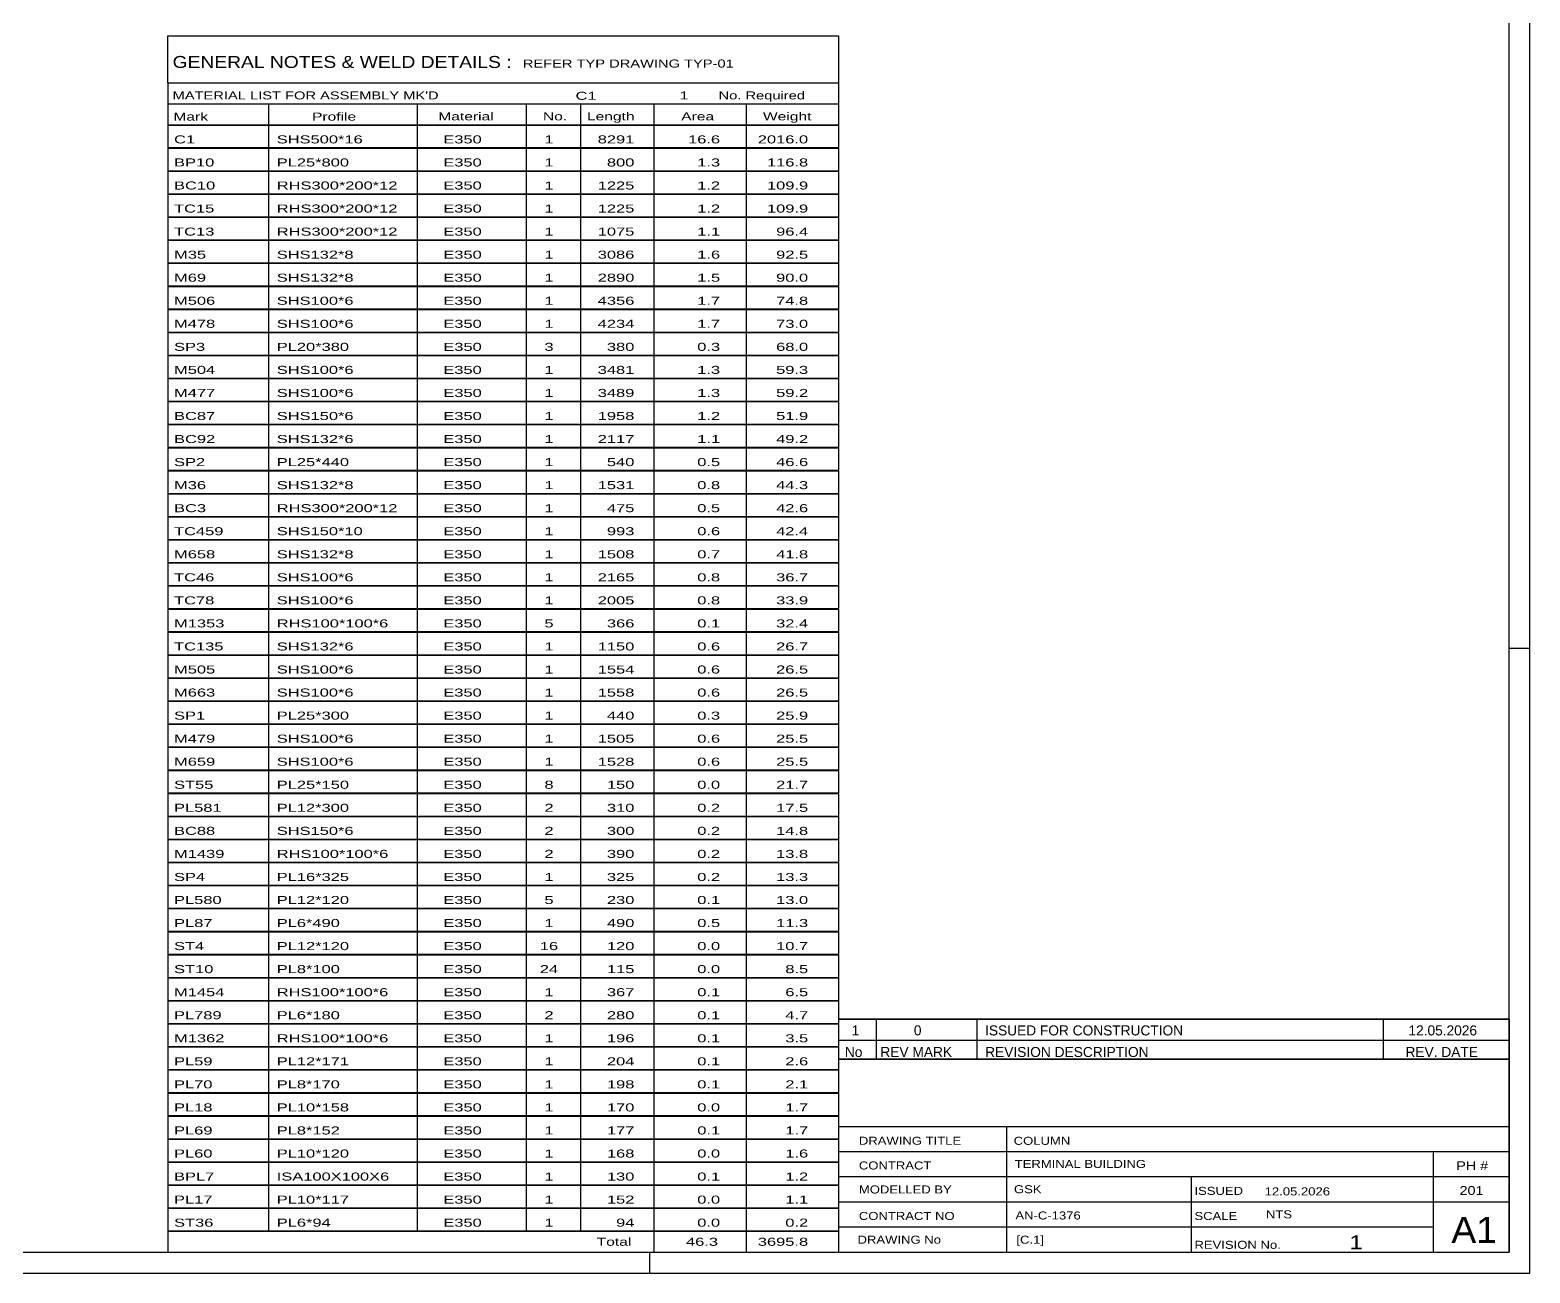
# Model space of a CAD drawing. Header units: millimetres. Extents: x 0 to 1189, y 0 to 841.
# Drawn here: x 831.1 to 1189, y 0 to 296.6 of the extents above; entities that cross this region are included whole.
import ezdxf

# ---------------------------------------------------------------- set-up
doc = ezdxf.new("R2010")
doc.units = ezdxf.units.MM
doc.styles.add('Arial Narrow', font='ARIALN.TTF', dxfattribs={"height": 0.2})

# ---------------------------------------------------------------- blocks, each defined once
blk = doc.blocks.new('Unknown-682122038-1161')
at = {"color": 5, "linetype": 'Continuous'}
for p, q in [((1189, 0), (1189, 841)), ((1184, 5), (1184, 836)), ((1189, 149), (1184, 149)), ((5, 5), (1184, 5)), ((979, 0), (979, 5)), ((0, 0), (1189, 0))]:
    blk.add_line(p, q, dxfattribs=at)
blk = doc.blocks.new('Unknown-682122038-86397')
at = {"color": 7, "linetype": 'Continuous'}
for p, q in [((1024, 51.05), (1024, 5)), ((1024, 51.05), (1184, 51.05)), ((1184, 51), (1184, 5)), ((1024, 35), (1184, 35)), ((1064.14, 35), (1064.14, 5)), ((1024, 29), (1184, 29)), ((1166, 5.05), (1166, 29.05)), ((1024, 23), (1184, 23)), ((1108.14, 23), (1108.14, 5)), ((1024, 17), (1184, 17)), ((1024, 11), (1166, 11)), ((1024, 5), (1184, 5))]:
    blk.add_line(p, q, dxfattribs=at)
at = {"color": 7, "style": 'Arial Narrow'}
for s, height, width, p in [('DRAWING TITLE', 1.9089, 1.425378, (1028.88, 30.61)), ('COLUMN', 1.909, 1.425378, (1065.81, 30.59)), ('CONTRACT', 1.909, 1.425378, (1028.88, 24.71)), ('TERMINAL BUILDING', 1.9089, 1.425378, (1066.06, 25.07)), ('MODELLED BY', 1.9089, 1.425378, (1028.88, 18.98)), ('GSK', 1.909, 1.425378, (1065.88, 19.04)), ('ISSUED', 1.909, 1.425378, (1108.94, 18.64)), ('12.05.2026', 1.909, 1.425378, (1125.69, 18.52)), ('CONTRACT NO', 1.9089, 1.425378, (1028.88, 12.66)), ('AN-C-1376', 1.909, 1.425378, (1066.23, 12.78)), ('SCALE', 1.909, 1.425378, (1108.94, 12.65)), ('A1', 6.204, 1.25, (1170.24, 7.2)), ('DRAWING No', 1.909, 1.425378, (1028.56, 7)), ('[C.1]', 1.909, 1.425378, (1066.46, 6.99)), ('REVISION No.', 1.9089, 1.425378, (1108.94, 5.77)), ('1', 3.34, 1.5, (1145.91, 5.68))]:
    blk.add_text(s, height=height, dxfattribs=dict(at, width=width)).set_placement(p)
at = {"color": 7, "linetype": 'Continuous', "style": 'Arial Narrow'}
for s, height, width, p in [('PH #', 2.1, 1.42538, (1171.4, 24.55)), ('201', 2.1, 1.42538, (1172.19, 18.65)), ('NTS', 1.909, 1.425378, (1126, 13.05))]:
    blk.add_text(s, height=height, dxfattribs=dict(at, width=width)).set_placement(p)
blk = doc.blocks.new('Unknown-682122038-86398')
at = {"color": 7, "linetype": 'Continuous'}
for p, q in [((1024, 60.55), (1184, 60.55)), ((1184, 60.55), (1024, 60.55)), ((1024, 60.55), (1024, 55.55)), ((1033, 60.55), (1033, 55.55)), ((1057, 60.55), (1057, 55.55)), ((1154, 60.55), (1154, 55.55)), ((1184, 60.55), (1184, 55.55)), ((1024, 55.55), (1184, 55.55)), ((1024, 55.55), (1024, 51.05)), ((1024, 55.55), (1184, 55.55)), ((1033, 55.55), (1033, 51.05)), ((1057, 55.55), (1057, 51.05)), ((1154, 55.55), (1154, 51.05)), ((1184, 55.55), (1184, 51.05)), ((1184, 51.05), (1024, 51.05))]:
    blk.add_line(p, q, dxfattribs=at)
at = {"color": 7, "linetype": 'Continuous', "style": 'Arial Narrow'}
for s, height, width, p in [('1', 2.39, 1.196471, (1027.16, 56.7)), ('0', 2.39, 1.196471, (1042, 56.7)), ('ISSUED FOR CONSTRUCTION', 2.3861, 1.196471, (1059, 56.7)), ('12.05.2026', 2.386, 1.196471, (1160, 56.7)), ('No', 2.386, 1.2, (1025.54, 51.55)), ('REV MARK', 2.386, 1.2, (1034, 51.55)), ('REVISION DESCRIPTION', 2.3861, 1.2, (1059, 51.55)), ('REV. DATE', 2.386, 1.2, (1159.28, 51.55))]:
    blk.add_text(s, height=height, dxfattribs=dict(at, width=width)).set_placement(p)
blk = doc.blocks.new('Unknown-682122038-86399')
at = {"color": 7, "linetype": 'Continuous'}
for p, q in [((864, 295.25), (1024, 295.25)), ((864, 284), (864, 295.25)), ((1024, 295.25), (1024, 284)), ((864, 284), (1024, 284)), ((864, 284), (864, 279)), ((1024, 284), (1024, 279)), ((864, 279), (1024, 279)), ((864, 279), (864, 274)), ((888, 279), (888, 274)), ((923.5, 279), (923.5, 274)), ((949.5, 279), (949.5, 274)), ((962.5, 279), (962.5, 274)), ((980, 279), (980, 274)), ((1002, 279), (1002, 274)), ((1024, 279), (1024, 274)), ((864, 274), (1024, 274)), ((864, 273.95), (864, 268.55)), ((864, 273.95), (1024, 273.95)), ((888, 274), (888, 268.5)), ((923.5, 274), (923.5, 268.5)), ((949.5, 274), (949.5, 268.5)), ((962.5, 274), (962.5, 268.5)), ((980, 274), (980, 268.5)), ((1002, 274), (1002, 268.5)), ((1024, 273.95), (1024, 268.55)), ((864, 268.55), (1024, 268.55)), ((864, 268.45), (864, 263.05)), ((864, 268.45), (1024, 268.45)), ((888, 268.5), (888, 263)), ((923.5, 268.5), (923.5, 263)), ((949.5, 268.5), (949.5, 263)), ((962.5, 268.5), (962.5, 263)), ((980, 268.5), (980, 263)), ((1002, 268.5), (1002, 263)), ((1024, 268.45), (1024, 263.05)), ((864, 263.05), (1024, 263.05)), ((864, 262.95), (864, 257.55)), ((864, 262.95), (1024, 262.95)), ((888, 263), (888, 257.5)), ((923.5, 263), (923.5, 257.5)), ((949.5, 263), (949.5, 257.5)), ((962.5, 263), (962.5, 257.5)), ((980, 263), (980, 257.5)), ((1002, 263), (1002, 257.5)), ((1024, 262.95), (1024, 257.55)), ((864, 257.55), (1024, 257.55)), ((864, 257.45), (864, 252.05)), ((864, 257.45), (1024, 257.45)), ((888, 257.5), (888, 252)), ((923.5, 257.5), (923.5, 252)), ((949.5, 257.5), (949.5, 252)), ((962.5, 257.5), (962.5, 252)), ((980, 257.5), (980, 252)), ((1002, 257.5), (1002, 252)), ((1024, 257.45), (1024, 252.05)), ((864, 252.05), (1024, 252.05)), ((864, 251.95), (864, 246.55)), ((864, 251.95), (1024, 251.95)), ((888, 252), (888, 246.5)), ((923.5, 252), (923.5, 246.5)), ((949.5, 252), (949.5, 246.5)), ((962.5, 252), (962.5, 246.5)), ((980, 252), (980, 246.5)), ((1002, 252), (1002, 246.5)), ((1024, 251.95), (1024, 246.55)), ((864, 246.55), (1024, 246.55)), ((864, 246.45), (864, 241.05)), ((864, 246.45), (1024, 246.45)), ((888, 246.5), (888, 241)), ((923.5, 246.5), (923.5, 241)), ((949.5, 246.5), (949.5, 241)), ((962.5, 246.5), (962.5, 241)), ((980, 246.5), (980, 241)), ((1002, 246.5), (1002, 241)), ((1024, 246.45), (1024, 241.05)), ((864, 241.05), (1024, 241.05)), ((864, 240.95), (864, 235.55)), ((864, 240.95), (1024, 240.95)), ((888, 241), (888, 235.5)), ((923.5, 241), (923.5, 235.5)), ((949.5, 241), (949.5, 235.5)), ((962.5, 241), (962.5, 235.5)), ((980, 241), (980, 235.5)), ((1002, 241), (1002, 235.5)), ((1024, 240.95), (1024, 235.55)), ((864, 235.55), (1024, 235.55)), ((864, 235.45), (864, 230.05)), ((864, 235.45), (1024, 235.45)), ((888, 235.5), (888, 230)), ((923.5, 235.5), (923.5, 230)), ((949.5, 235.5), (949.5, 230)), ((962.5, 235.5), (962.5, 230)), ((980, 235.5), (980, 230)), ((1002, 235.5), (1002, 230)), ((1024, 235.45), (1024, 230.05)), ((864, 230.05), (1024, 230.05)), ((864, 229.95), (864, 224.55)), ((864, 229.95), (1024, 229.95)), ((888, 230), (888, 224.5)), ((923.5, 230), (923.5, 224.5)), ((949.5, 230), (949.5, 224.5)), ((962.5, 230), (962.5, 224.5)), ((980, 230), (980, 224.5)), ((1002, 230), (1002, 224.5)), ((1024, 229.95), (1024, 224.55)), ((864, 224.55), (1024, 224.55)), ((864, 224.45), (864, 219.05)), ((864, 224.45), (1024, 224.45)), ((888, 224.5), (888, 219)), ((923.5, 224.5), (923.5, 219)), ((949.5, 224.5), (949.5, 219)), ((962.5, 224.5), (962.5, 219)), ((980, 224.5), (980, 219)), ((1002, 224.5), (1002, 219)), ((1024, 224.45), (1024, 219.05)), ((864, 219.05), (1024, 219.05)), ((864, 218.95), (864, 213.55)), ((864, 218.95), (1024, 218.95)), ((888, 219), (888, 213.5)), ((923.5, 219), (923.5, 213.5)), ((949.5, 219), (949.5, 213.5)), ((962.5, 219), (962.5, 213.5)), ((980, 219), (980, 213.5)), ((1002, 219), (1002, 213.5)), ((1024, 218.95), (1024, 213.55)), ((864, 213.55), (1024, 213.55)), ((864, 213.45), (864, 208.05)), ((864, 213.45), (1024, 213.45)), ((888, 213.5), (888, 208)), ((923.5, 213.5), (923.5, 208)), ((949.5, 213.5), (949.5, 208)), ((962.5, 213.5), (962.5, 208)), ((980, 213.5), (980, 208)), ((1002, 213.5), (1002, 208)), ((1024, 213.45), (1024, 208.05)), ((864, 208.05), (1024, 208.05)), ((864, 207.95), (864, 202.55)), ((864, 207.95), (1024, 207.95)), ((888, 208), (888, 202.5)), ((923.5, 208), (923.5, 202.5)), ((949.5, 208), (949.5, 202.5)), ((962.5, 208), (962.5, 202.5)), ((980, 208), (980, 202.5)), ((1002, 208), (1002, 202.5)), ((1024, 207.95), (1024, 202.55)), ((864, 202.55), (1024, 202.55)), ((864, 202.45), (864, 197.05)), ((864, 202.45), (1024, 202.45)), ((888, 202.5), (888, 197)), ((923.5, 202.5), (923.5, 197)), ((949.5, 202.5), (949.5, 197)), ((962.5, 202.5), (962.5, 197)), ((980, 202.5), (980, 197)), ((1002, 202.5), (1002, 197)), ((1024, 202.45), (1024, 197.05)), ((864, 197.05), (1024, 197.05)), ((864, 196.95), (864, 191.55)), ((864, 196.95), (1024, 196.95)), ((888, 197), (888, 191.5)), ((923.5, 197), (923.5, 191.5)), ((949.5, 197), (949.5, 191.5)), ((962.5, 197), (962.5, 191.5)), ((980, 197), (980, 191.5)), ((1002, 197), (1002, 191.5)), ((1024, 196.95), (1024, 191.55)), ((864, 191.55), (1024, 191.55)), ((864, 191.45), (864, 186.05)), ((864, 191.45), (1024, 191.45)), ((888, 191.5), (888, 186)), ((923.5, 191.5), (923.5, 186)), ((949.5, 191.5), (949.5, 186)), ((962.5, 191.5), (962.5, 186)), ((980, 191.5), (980, 186)), ((1002, 191.5), (1002, 186)), ((1024, 191.45), (1024, 186.05)), ((864, 186.05), (1024, 186.05)), ((864, 185.95), (864, 180.55)), ((864, 185.95), (1024, 185.95)), ((888, 186), (888, 180.5)), ((923.5, 186), (923.5, 180.5)), ((949.5, 186), (949.5, 180.5)), ((962.5, 186), (962.5, 180.5)), ((980, 186), (980, 180.5)), ((1002, 186), (1002, 180.5)), ((1024, 185.95), (1024, 180.55)), ((864, 180.55), (1024, 180.55)), ((864, 180.45), (864, 175.05)), ((864, 180.45), (1024, 180.45)), ((888, 180.5), (888, 175)), ((923.5, 180.5), (923.5, 175)), ((949.5, 180.5), (949.5, 175)), ((962.5, 180.5), (962.5, 175)), ((980, 180.5), (980, 175)), ((1002, 180.5), (1002, 175)), ((1024, 180.45), (1024, 175.05)), ((864, 175.05), (1024, 175.05)), ((864, 174.95), (864, 169.55)), ((864, 174.95), (1024, 174.95)), ((888, 175), (888, 169.5)), ((923.5, 175), (923.5, 169.5)), ((949.5, 175), (949.5, 169.5)), ((962.5, 175), (962.5, 169.5)), ((980, 175), (980, 169.5)), ((1002, 175), (1002, 169.5)), ((1024, 174.95), (1024, 169.55)), ((864, 169.55), (1024, 169.55)), ((864, 169.45), (864, 164.05)), ((864, 169.45), (1024, 169.45)), ((888, 169.5), (888, 164)), ((923.5, 169.5), (923.5, 164)), ((949.5, 169.5), (949.5, 164)), ((962.5, 169.5), (962.5, 164)), ((980, 169.5), (980, 164)), ((1002, 169.5), (1002, 164)), ((1024, 169.45), (1024, 164.05)), ((864, 164.05), (1024, 164.05)), ((864, 163.95), (864, 158.55)), ((864, 163.95), (1024, 163.95)), ((888, 164), (888, 158.5)), ((923.5, 164), (923.5, 158.5)), ((949.5, 164), (949.5, 158.5)), ((962.5, 164), (962.5, 158.5)), ((980, 164), (980, 158.5)), ((1002, 164), (1002, 158.5)), ((1024, 163.95), (1024, 158.55)), ((864, 158.55), (1024, 158.55)), ((864, 158.45), (864, 153.05)), ((864, 158.45), (1024, 158.45)), ((888, 158.5), (888, 153)), ((923.5, 158.5), (923.5, 153)), ((949.5, 158.5), (949.5, 153)), ((962.5, 158.5), (962.5, 153)), ((980, 158.5), (980, 153)), ((1002, 158.5), (1002, 153)), ((1024, 158.45), (1024, 153.05)), ((864, 153.05), (1024, 153.05)), ((864, 152.95), (864, 147.55)), ((864, 152.95), (1024, 152.95)), ((888, 153), (888, 147.5)), ((923.5, 153), (923.5, 147.5)), ((949.5, 153), (949.5, 147.5)), ((962.5, 153), (962.5, 147.5)), ((980, 153), (980, 147.5)), ((1002, 153), (1002, 147.5)), ((1024, 152.95), (1024, 147.55)), ((864, 147.55), (1024, 147.55)), ((864, 147.45), (864, 142.05)), ((864, 147.45), (1024, 147.45)), ((888, 147.5), (888, 142)), ((923.5, 147.5), (923.5, 142)), ((949.5, 147.5), (949.5, 142)), ((962.5, 147.5), (962.5, 142)), ((980, 147.5), (980, 142)), ((1002, 147.5), (1002, 142)), ((1024, 147.45), (1024, 142.05)), ((864, 142.05), (1024, 142.05)), ((864, 141.95), (864, 136.55)), ((864, 141.95), (1024, 141.95)), ((888, 142), (888, 136.5)), ((923.5, 142), (923.5, 136.5)), ((949.5, 142), (949.5, 136.5)), ((962.5, 142), (962.5, 136.5)), ((980, 142), (980, 136.5)), ((1002, 142), (1002, 136.5)), ((1024, 141.95), (1024, 136.55)), ((864, 136.55), (1024, 136.55)), ((864, 136.45), (864, 131.05)), ((864, 136.45), (1024, 136.45)), ((888, 136.5), (888, 131)), ((923.5, 136.5), (923.5, 131)), ((949.5, 136.5), (949.5, 131)), ((962.5, 136.5), (962.5, 131)), ((980, 136.5), (980, 131)), ((1002, 136.5), (1002, 131)), ((1024, 136.45), (1024, 131.05)), ((864, 131.05), (1024, 131.05)), ((864, 130.95), (864, 125.55)), ((864, 130.95), (1024, 130.95)), ((888, 131), (888, 125.5)), ((923.5, 131), (923.5, 125.5)), ((949.5, 131), (949.5, 125.5)), ((962.5, 131), (962.5, 125.5)), ((980, 131), (980, 125.5)), ((1002, 131), (1002, 125.5)), ((1024, 130.95), (1024, 125.55)), ((864, 125.55), (1024, 125.55)), ((864, 125.45), (864, 120.05)), ((864, 125.45), (1024, 125.45)), ((888, 125.5), (888, 120)), ((923.5, 125.5), (923.5, 120)), ((949.5, 125.5), (949.5, 120)), ((962.5, 125.5), (962.5, 120)), ((980, 125.5), (980, 120)), ((1002, 125.5), (1002, 120)), ((1024, 125.45), (1024, 120.05)), ((864, 120.05), (1024, 120.05)), ((864, 119.95), (864, 114.55)), ((864, 119.95), (1024, 119.95)), ((888, 120), (888, 114.5)), ((923.5, 120), (923.5, 114.5)), ((949.5, 120), (949.5, 114.5)), ((962.5, 120), (962.5, 114.5)), ((980, 120), (980, 114.5)), ((1002, 120), (1002, 114.5)), ((1024, 119.95), (1024, 114.55)), ((864, 114.55), (1024, 114.55)), ((864, 114.45), (864, 109.05)), ((864, 114.45), (1024, 114.45)), ((888, 114.5), (888, 109)), ((923.5, 114.5), (923.5, 109)), ((949.5, 114.5), (949.5, 109)), ((962.5, 114.5), (962.5, 109)), ((980, 114.5), (980, 109)), ((1002, 114.5), (1002, 109)), ((1024, 114.45), (1024, 109.05)), ((864, 109.05), (1024, 109.05)), ((864, 108.95), (864, 103.55)), ((864, 108.95), (1024, 108.95)), ((888, 109), (888, 103.5)), ((923.5, 109), (923.5, 103.5)), ((949.5, 109), (949.5, 103.5)), ((962.5, 109), (962.5, 103.5)), ((980, 109), (980, 103.5)), ((1002, 109), (1002, 103.5)), ((1024, 108.95), (1024, 103.55)), ((864, 103.55), (1024, 103.55)), ((864, 103.45), (864, 98.05)), ((864, 103.45), (1024, 103.45)), ((888, 103.5), (888, 98)), ((923.5, 103.5), (923.5, 98)), ((949.5, 103.5), (949.5, 98)), ((962.5, 103.5), (962.5, 98)), ((980, 103.5), (980, 98)), ((1002, 103.5), (1002, 98)), ((1024, 103.45), (1024, 98.05)), ((864, 98.05), (1024, 98.05)), ((864, 97.95), (864, 92.55)), ((864, 97.95), (1024, 97.95)), ((888, 98), (888, 92.5)), ((923.5, 98), (923.5, 92.5)), ((949.5, 98), (949.5, 92.5)), ((962.5, 98), (962.5, 92.5)), ((980, 98), (980, 92.5)), ((1002, 98), (1002, 92.5)), ((1024, 97.95), (1024, 92.55)), ((864, 92.55), (1024, 92.55)), ((864, 92.45), (864, 87.05)), ((864, 92.45), (1024, 92.45)), ((888, 92.5), (888, 87)), ((923.5, 92.5), (923.5, 87)), ((949.5, 92.5), (949.5, 87)), ((962.5, 92.5), (962.5, 87)), ((980, 92.5), (980, 87)), ((1002, 92.5), (1002, 87)), ((1024, 92.45), (1024, 87.05)), ((864, 87.05), (1024, 87.05)), ((864, 86.95), (864, 81.55)), ((864, 86.95), (1024, 86.95)), ((888, 87), (888, 81.5)), ((923.5, 87), (923.5, 81.5)), ((949.5, 87), (949.5, 81.5)), ((962.5, 87), (962.5, 81.5)), ((980, 87), (980, 81.5)), ((1002, 87), (1002, 81.5)), ((1024, 86.95), (1024, 81.55)), ((864, 81.55), (1024, 81.55)), ((864, 81.45), (864, 76.05)), ((864, 81.45), (1024, 81.45)), ((888, 81.5), (888, 76)), ((923.5, 81.5), (923.5, 76)), ((949.5, 81.5), (949.5, 76)), ((962.5, 81.5), (962.5, 76)), ((980, 81.5), (980, 76)), ((1002, 81.5), (1002, 76)), ((1024, 81.45), (1024, 76.05)), ((864, 76.05), (1024, 76.05)), ((864, 75.95), (864, 70.55)), ((864, 75.95), (1024, 75.95)), ((888, 76), (888, 70.5)), ((923.5, 76), (923.5, 70.5)), ((949.5, 76), (949.5, 70.5)), ((962.5, 76), (962.5, 70.5)), ((980, 76), (980, 70.5)), ((1002, 76), (1002, 70.5)), ((1024, 75.95), (1024, 70.55)), ((864, 70.55), (1024, 70.55)), ((864, 70.45), (864, 65.05)), ((864, 70.45), (1024, 70.45)), ((888, 70.5), (888, 65)), ((923.5, 70.5), (923.5, 65)), ((949.5, 70.5), (949.5, 65)), ((962.5, 70.5), (962.5, 65)), ((980, 70.5), (980, 65)), ((1002, 70.5), (1002, 65)), ((1024, 70.45), (1024, 65.05)), ((864, 65.05), (1024, 65.05)), ((864, 64.95), (864, 59.55)), ((864, 64.95), (1024, 64.95)), ((888, 65), (888, 59.5)), ((923.5, 65), (923.5, 59.5)), ((949.5, 65), (949.5, 59.5)), ((962.5, 65), (962.5, 59.5)), ((980, 65), (980, 59.5)), ((1002, 65), (1002, 59.5)), ((1024, 64.95), (1024, 59.55)), ((864, 59.55), (1024, 59.55)), ((864, 59.45), (864, 54.05)), ((864, 59.45), (1024, 59.45)), ((888, 59.5), (888, 54)), ((923.5, 59.5), (923.5, 54)), ((949.5, 59.5), (949.5, 54)), ((962.5, 59.5), (962.5, 54)), ((980, 59.5), (980, 54)), ((1002, 59.5), (1002, 54)), ((1024, 59.45), (1024, 54.05)), ((864, 54.05), (1024, 54.05)), ((864, 53.95), (864, 48.55)), ((864, 53.95), (1024, 53.95)), ((888, 54), (888, 48.5)), ((923.5, 54), (923.5, 48.5)), ((949.5, 54), (949.5, 48.5)), ((962.5, 54), (962.5, 48.5)), ((980, 54), (980, 48.5)), ((1002, 54), (1002, 48.5)), ((1024, 53.95), (1024, 48.55)), ((864, 48.55), (1024, 48.55)), ((864, 48.45), (864, 43.05)), ((864, 48.45), (1024, 48.45)), ((888, 48.5), (888, 43)), ((923.5, 48.5), (923.5, 43)), ((949.5, 48.5), (949.5, 43)), ((962.5, 48.5), (962.5, 43)), ((980, 48.5), (980, 43)), ((1002, 48.5), (1002, 43)), ((1024, 48.45), (1024, 43.05)), ((864, 43.05), (1024, 43.05)), ((864, 42.95), (864, 37.55)), ((864, 42.95), (1024, 42.95)), ((888, 43), (888, 37.5)), ((923.5, 43), (923.5, 37.5)), ((949.5, 43), (949.5, 37.5)), ((962.5, 43), (962.5, 37.5)), ((980, 43), (980, 37.5)), ((1002, 43), (1002, 37.5)), ((1024, 42.95), (1024, 37.55)), ((864, 37.55), (1024, 37.55)), ((864, 37.45), (864, 32.05)), ((864, 37.45), (1024, 37.45)), ((888, 37.5), (888, 32)), ((923.5, 37.5), (923.5, 32)), ((949.5, 37.5), (949.5, 32)), ((962.5, 37.5), (962.5, 32)), ((980, 37.5), (980, 32)), ((1002, 37.5), (1002, 32)), ((1024, 37.45), (1024, 32.05)), ((864, 32.05), (1024, 32.05)), ((864, 31.95), (864, 26.55)), ((864, 31.95), (1024, 31.95)), ((888, 32), (888, 26.5)), ((923.5, 32), (923.5, 26.5)), ((949.5, 32), (949.5, 26.5)), ((962.5, 32), (962.5, 26.5)), ((980, 32), (980, 26.5)), ((1002, 32), (1002, 26.5)), ((1024, 31.95), (1024, 26.55)), ((864, 26.55), (1024, 26.55)), ((864, 26.45), (864, 21.05)), ((864, 26.45), (1024, 26.45)), ((888, 26.5), (888, 21)), ((923.5, 26.5), (923.5, 21)), ((949.5, 26.5), (949.5, 21)), ((962.5, 26.5), (962.5, 21)), ((980, 26.5), (980, 21)), ((1002, 26.5), (1002, 21)), ((1024, 26.45), (1024, 21.05)), ((864, 21.05), (1024, 21.05)), ((864, 20.95), (864, 15.55)), ((864, 20.95), (1024, 20.95)), ((888, 21), (888, 15.5)), ((923.5, 21), (923.5, 15.5)), ((949.5, 21), (949.5, 15.5)), ((962.5, 21), (962.5, 15.5)), ((980, 21), (980, 15.5)), ((1002, 21), (1002, 15.5)), ((1024, 20.95), (1024, 15.55)), ((864, 15.55), (1024, 15.55)), ((864, 15.45), (864, 10.05)), ((864, 15.45), (1024, 15.45)), ((888, 15.5), (888, 10)), ((923.5, 15.5), (923.5, 10)), ((949.5, 15.5), (949.5, 10)), ((962.5, 15.5), (962.5, 10)), ((980, 15.5), (980, 10)), ((1002, 15.5), (1002, 10)), ((1024, 15.45), (1024, 10.05)), ((864, 10.05), (1024, 10.05)), ((864, 10), (1024, 10)), ((864, 10), (864, 5)), ((980, 10), (980, 5)), ((1002, 10), (1002, 5)), ((1024, 10), (1024, 5)), ((864, 5), (1024, 5))]:
    blk.add_line(p, q, dxfattribs=at)
at = {"color": 7, "style": 'Arial Narrow'}
for s, height, width, p in [('GENERAL NOTES & WELD DETAILS :', 2.8633, 1.4, (865.15, 287.56)), ('REFER TYP DRAWING TYP-01', 1.9089, 1.6, (948.7, 287.66)), ("MATERIAL LIST FOR ASSEMBLY MK'D", 1.9089, 1.6, (865.15, 280.06)), ('C1', 1.909, 1.794707, (961.29, 279.97)), ('1', 1.91, 1.794707, (986.08, 280.06)), ('No. Required', 1.9089, 1.6, (995.41, 280.06)), ('Mark', 1.909, 1.7, (865.34, 275)), ('Profile', 1.909, 1.7, (898.41, 275)), ('Material', 1.909, 1.7, (928.54, 275.06)), ('No.', 1.909, 1.7, (953.5, 275.06)), ('Length', 1.909, 1.7, (964, 275.06)), ('Area', 1.909, 1.7, (986.5, 275.06)), ('Weight', 1.909, 1.7, (1006, 275.06))]:
    blk.add_text(s, height=height, dxfattribs=dict(at, width=width)).set_placement(p)
at = {"color": 7, "linetype": 'Continuous', "style": 'Arial Narrow'}
for s, height, width, p in [('C1', 1.909, 1.794707, (865.5, 269.56)), ('SHS500*16', 1.909, 1.794707, (890, 269.56)), ('E350', 1.909, 1.794707, (929.74, 269.56)), ('1', 1.91, 1.794707, (953.86, 269.56)), ('8291', 1.909, 1.794707, (966.58, 269.56)), ('16.6', 1.909, 1.794707, (988.13, 269.56)), ('2016.0', 1.909, 1.794707, (1004.77, 269.56)), ('BP10', 1.909, 1.794707, (865.5, 264.06)), ('PL25*800', 1.909, 1.794707, (890, 264.06)), ('E350', 1.909, 1.794707, (929.74, 264.06)), ('1', 1.91, 1.794707, (953.86, 264.06)), ('800', 1.909, 1.794707, (968.77, 264.06)), ('1.3', 1.909, 1.794707, (990.32, 264.06)), ('116.8', 1.909, 1.794707, (1006.96, 264.06)), ('BC10', 1.909, 1.794707, (865.5, 258.56)), ('RHS300*200*12', 1.9089, 1.794707, (890, 258.56)), ('E350', 1.909, 1.794707, (929.74, 258.56)), ('1', 1.91, 1.794707, (953.86, 258.56)), ('1225', 1.909, 1.794707, (966.58, 258.56)), ('1.2', 1.909, 1.794707, (990.32, 258.56)), ('109.9', 1.909, 1.794707, (1006.96, 258.56)), ('TC15', 1.909, 1.794707, (865.5, 253.06)), ('RHS300*200*12', 1.9089, 1.794707, (890, 253.06)), ('E350', 1.909, 1.794707, (929.74, 253.06)), ('1', 1.91, 1.794707, (953.86, 253.06)), ('1225', 1.909, 1.794707, (966.58, 253.06)), ('1.2', 1.909, 1.794707, (990.32, 253.06)), ('109.9', 1.909, 1.794707, (1006.96, 253.06)), ('TC13', 1.909, 1.794707, (865.5, 247.56)), ('RHS300*200*12', 1.9089, 1.794707, (890, 247.56)), ('E350', 1.909, 1.794707, (929.74, 247.56)), ('1', 1.91, 1.794707, (953.86, 247.56)), ('1075', 1.909, 1.794707, (966.58, 247.56)), ('1.1', 1.909, 1.794707, (990.32, 247.56)), ('96.4', 1.909, 1.794707, (1009.14, 247.56)), ('M35', 1.909, 1.794707, (865.5, 242.06)), ('SHS132*8', 1.909, 1.794707, (890, 242.06)), ('E350', 1.909, 1.794707, (929.74, 242.06)), ('1', 1.91, 1.794707, (953.86, 242.06)), ('3086', 1.909, 1.794707, (966.58, 242.06)), ('1.6', 1.909, 1.794707, (990.32, 242.06)), ('92.5', 1.909, 1.794707, (1009.14, 242.06)), ('M69', 1.909, 1.794707, (865.5, 236.56)), ('SHS132*8', 1.909, 1.794707, (890, 236.56)), ('E350', 1.909, 1.794707, (929.74, 236.56)), ('1', 1.91, 1.794707, (953.86, 236.56)), ('2890', 1.909, 1.794707, (966.58, 236.56)), ('1.5', 1.909, 1.794707, (990.32, 236.56)), ('90.0', 1.909, 1.794707, (1009.14, 236.56)), ('M506', 1.909, 1.794707, (865.5, 231.06)), ('SHS100*6', 1.909, 1.794707, (890, 231.06)), ('E350', 1.909, 1.794707, (929.74, 231.06)), ('1', 1.91, 1.794707, (953.86, 231.06)), ('4356', 1.909, 1.794707, (966.58, 231.06)), ('1.7', 1.909, 1.794707, (990.32, 231.06)), ('74.8', 1.909, 1.794707, (1009.14, 231.06)), ('M478', 1.909, 1.794707, (865.5, 225.56)), ('SHS100*6', 1.909, 1.794707, (890, 225.56)), ('E350', 1.909, 1.794707, (929.74, 225.56)), ('1', 1.91, 1.794707, (953.86, 225.56)), ('4234', 1.909, 1.794707, (966.58, 225.56)), ('1.7', 1.909, 1.794707, (990.32, 225.56)), ('73.0', 1.909, 1.794707, (1009.14, 225.56)), ('SP3', 1.909, 1.794707, (865.5, 220.06)), ('PL20*380', 1.909, 1.794707, (890, 220.06)), ('E350', 1.909, 1.794707, (929.74, 220.06)), ('3', 1.91, 1.794707, (953.86, 220.06)), ('380', 1.909, 1.794707, (968.77, 220.06)), ('0.3', 1.909, 1.794707, (990.32, 220.06)), ('68.0', 1.909, 1.794707, (1009.14, 220.06)), ('M504', 1.909, 1.794707, (865.5, 214.56)), ('SHS100*6', 1.909, 1.794707, (890, 214.56)), ('E350', 1.909, 1.794707, (929.74, 214.56)), ('1', 1.91, 1.794707, (953.86, 214.56)), ('3481', 1.909, 1.794707, (966.58, 214.56)), ('1.3', 1.909, 1.794707, (990.32, 214.56)), ('59.3', 1.909, 1.794707, (1009.14, 214.56)), ('M477', 1.909, 1.794707, (865.5, 209.06)), ('SHS100*6', 1.909, 1.794707, (890, 209.06)), ('E350', 1.909, 1.794707, (929.74, 209.06)), ('1', 1.91, 1.794707, (953.86, 209.06)), ('3489', 1.909, 1.794707, (966.58, 209.06)), ('1.3', 1.909, 1.794707, (990.32, 209.06)), ('59.2', 1.909, 1.794707, (1009.14, 209.06)), ('BC87', 1.909, 1.794707, (865.5, 203.56)), ('SHS150*6', 1.909, 1.794707, (890, 203.56)), ('E350', 1.909, 1.794707, (929.74, 203.56)), ('1', 1.91, 1.794707, (953.86, 203.56)), ('1958', 1.909, 1.794707, (966.58, 203.56)), ('1.2', 1.909, 1.794707, (990.32, 203.56)), ('51.9', 1.909, 1.794707, (1009.14, 203.56)), ('BC92', 1.909, 1.794707, (865.5, 198.06)), ('SHS132*6', 1.909, 1.794707, (890, 198.06)), ('E350', 1.909, 1.794707, (929.74, 198.06)), ('1', 1.91, 1.794707, (953.86, 198.06)), ('2117', 1.909, 1.794707, (966.58, 198.06)), ('1.1', 1.909, 1.794707, (990.32, 198.06)), ('49.2', 1.909, 1.794707, (1009.14, 198.06)), ('SP2', 1.909, 1.794707, (865.5, 192.56)), ('PL25*440', 1.909, 1.794707, (890, 192.56)), ('E350', 1.909, 1.794707, (929.74, 192.56)), ('1', 1.91, 1.794707, (953.86, 192.56)), ('540', 1.909, 1.794707, (968.77, 192.56)), ('0.5', 1.909, 1.794707, (990.32, 192.56)), ('46.6', 1.909, 1.794707, (1009.14, 192.56)), ('M36', 1.909, 1.794707, (865.5, 187.06)), ('SHS132*8', 1.909, 1.794707, (890, 187.06)), ('E350', 1.909, 1.794707, (929.74, 187.06)), ('1', 1.91, 1.794707, (953.86, 187.06)), ('1531', 1.909, 1.794707, (966.58, 187.06)), ('0.8', 1.909, 1.794707, (990.32, 187.06)), ('44.3', 1.909, 1.794707, (1009.14, 187.06)), ('BC3', 1.909, 1.794707, (865.5, 181.56)), ('RHS300*200*12', 1.9089, 1.794707, (890, 181.56)), ('E350', 1.909, 1.794707, (929.74, 181.56)), ('1', 1.91, 1.794707, (953.86, 181.56)), ('475', 1.909, 1.794707, (968.77, 181.56)), ('0.5', 1.909, 1.794707, (990.32, 181.56)), ('42.6', 1.909, 1.794707, (1009.14, 181.56)), ('TC459', 1.909, 1.794707, (865.5, 176.06)), ('SHS150*10', 1.909, 1.794707, (890, 176.06)), ('E350', 1.909, 1.794707, (929.74, 176.06)), ('1', 1.91, 1.794707, (953.86, 176.06)), ('993', 1.909, 1.794707, (968.77, 176.06)), ('0.6', 1.909, 1.794707, (990.32, 176.06)), ('42.4', 1.909, 1.794707, (1009.14, 176.06)), ('M658', 1.909, 1.794707, (865.5, 170.56)), ('SHS132*8', 1.909, 1.794707, (890, 170.56)), ('E350', 1.909, 1.794707, (929.74, 170.56)), ('1', 1.91, 1.794707, (953.86, 170.56)), ('1508', 1.909, 1.794707, (966.58, 170.56)), ('0.7', 1.909, 1.794707, (990.32, 170.56)), ('41.8', 1.909, 1.794707, (1009.14, 170.56)), ('TC46', 1.909, 1.794707, (865.5, 165.06)), ('SHS100*6', 1.909, 1.794707, (890, 165.06)), ('E350', 1.909, 1.794707, (929.74, 165.06)), ('1', 1.91, 1.794707, (953.86, 165.06)), ('2165', 1.909, 1.794707, (966.58, 165.06)), ('0.8', 1.909, 1.794707, (990.32, 165.06)), ('36.7', 1.909, 1.794707, (1009.14, 165.06)), ('TC78', 1.909, 1.794707, (865.5, 159.56)), ('SHS100*6', 1.909, 1.794707, (890, 159.56)), ('E350', 1.909, 1.794707, (929.74, 159.56)), ('1', 1.91, 1.794707, (953.86, 159.56)), ('2005', 1.909, 1.794707, (966.58, 159.56)), ('0.8', 1.909, 1.794707, (990.32, 159.56)), ('33.9', 1.909, 1.794707, (1009.14, 159.56)), ('M1353', 1.909, 1.794707, (865.5, 154.06)), ('RHS100*100*6', 1.9089, 1.794707, (890, 154.06)), ('E350', 1.909, 1.794707, (929.74, 154.06)), ('5', 1.91, 1.794707, (953.86, 154.06)), ('366', 1.909, 1.794707, (968.77, 154.06)), ('0.1', 1.909, 1.794707, (990.32, 154.06)), ('32.4', 1.909, 1.794707, (1009.14, 154.06)), ('TC135', 1.909, 1.794707, (865.5, 148.56)), ('SHS132*6', 1.909, 1.794707, (890, 148.56)), ('E350', 1.909, 1.794707, (929.74, 148.56)), ('1', 1.91, 1.794707, (953.86, 148.56)), ('1150', 1.909, 1.794707, (966.58, 148.56)), ('0.6', 1.909, 1.794707, (990.32, 148.56)), ('26.7', 1.909, 1.794707, (1009.14, 148.56)), ('M505', 1.909, 1.794707, (865.5, 143.06)), ('SHS100*6', 1.909, 1.794707, (890, 143.06)), ('E350', 1.909, 1.794707, (929.74, 143.06)), ('1', 1.91, 1.794707, (953.86, 143.06)), ('1554', 1.909, 1.794707, (966.58, 143.06)), ('0.6', 1.909, 1.794707, (990.32, 143.06)), ('26.5', 1.909, 1.794707, (1009.14, 143.06)), ('M663', 1.909, 1.794707, (865.5, 137.56)), ('SHS100*6', 1.909, 1.794707, (890, 137.56)), ('E350', 1.909, 1.794707, (929.74, 137.56)), ('1', 1.91, 1.794707, (953.86, 137.56)), ('1558', 1.909, 1.794707, (966.58, 137.56)), ('0.6', 1.909, 1.794707, (990.32, 137.56)), ('26.5', 1.909, 1.794707, (1009.14, 137.56)), ('SP1', 1.909, 1.794707, (865.5, 132.06)), ('PL25*300', 1.909, 1.794707, (890, 132.06)), ('E350', 1.909, 1.794707, (929.74, 132.06)), ('1', 1.91, 1.794707, (953.86, 132.06)), ('440', 1.909, 1.794707, (968.77, 132.06)), ('0.3', 1.909, 1.794707, (990.32, 132.06)), ('25.9', 1.909, 1.794707, (1009.14, 132.06)), ('M479', 1.909, 1.794707, (865.5, 126.56)), ('SHS100*6', 1.909, 1.794707, (890, 126.56)), ('E350', 1.909, 1.794707, (929.74, 126.56)), ('1', 1.91, 1.794707, (953.86, 126.56)), ('1505', 1.909, 1.794707, (966.58, 126.56)), ('0.6', 1.909, 1.794707, (990.32, 126.56)), ('25.5', 1.909, 1.794707, (1009.14, 126.56)), ('M659', 1.909, 1.794707, (865.5, 121.06)), ('SHS100*6', 1.909, 1.794707, (890, 121.06)), ('E350', 1.909, 1.794707, (929.74, 121.06)), ('1', 1.91, 1.794707, (953.86, 121.06)), ('1528', 1.909, 1.794707, (966.58, 121.06)), ('0.6', 1.909, 1.794707, (990.32, 121.06)), ('25.5', 1.909, 1.794707, (1009.14, 121.06)), ('ST55', 1.909, 1.794707, (865.5, 115.56)), ('PL25*150', 1.909, 1.794707, (890, 115.56)), ('E350', 1.909, 1.794707, (929.74, 115.56)), ('8', 1.91, 1.794707, (953.86, 115.56)), ('150', 1.909, 1.794707, (968.77, 115.56)), ('0.0', 1.909, 1.794707, (990.32, 115.56)), ('21.7', 1.909, 1.794707, (1009.14, 115.56)), ('PL581', 1.909, 1.794707, (865.5, 110.06)), ('PL12*300', 1.909, 1.794707, (890, 110.06)), ('E350', 1.909, 1.794707, (929.74, 110.06)), ('2', 1.91, 1.794707, (953.86, 110.06)), ('310', 1.909, 1.794707, (968.77, 110.06)), ('0.2', 1.909, 1.794707, (990.32, 110.06)), ('17.5', 1.909, 1.794707, (1009.14, 110.06)), ('BC88', 1.909, 1.794707, (865.5, 104.56)), ('SHS150*6', 1.909, 1.794707, (890, 104.56)), ('E350', 1.909, 1.794707, (929.74, 104.56)), ('2', 1.91, 1.794707, (953.86, 104.56)), ('300', 1.909, 1.794707, (968.77, 104.56)), ('0.2', 1.909, 1.794707, (990.32, 104.56)), ('14.8', 1.909, 1.794707, (1009.14, 104.56)), ('M1439', 1.909, 1.794707, (865.5, 99.06)), ('RHS100*100*6', 1.9089, 1.794707, (890, 99.06)), ('E350', 1.909, 1.794707, (929.74, 99.06)), ('2', 1.91, 1.794707, (953.86, 99.06)), ('390', 1.909, 1.794707, (968.77, 99.06)), ('0.2', 1.909, 1.794707, (990.32, 99.06)), ('13.8', 1.909, 1.794707, (1009.14, 99.06)), ('SP4', 1.909, 1.794707, (865.5, 93.56)), ('PL16*325', 1.909, 1.794707, (890, 93.56)), ('E350', 1.909, 1.794707, (929.74, 93.56)), ('1', 1.91, 1.794707, (953.86, 93.56)), ('325', 1.909, 1.794707, (968.77, 93.56)), ('0.2', 1.909, 1.794707, (990.32, 93.56)), ('13.3', 1.909, 1.794707, (1009.14, 93.56)), ('PL580', 1.909, 1.794707, (865.5, 88.06)), ('PL12*120', 1.909, 1.794707, (890, 88.06)), ('E350', 1.909, 1.794707, (929.74, 88.06)), ('5', 1.91, 1.794707, (953.86, 88.06)), ('230', 1.909, 1.794707, (968.77, 88.06)), ('0.1', 1.909, 1.794707, (990.32, 88.06)), ('13.0', 1.909, 1.794707, (1009.14, 88.06)), ('PL87', 1.909, 1.794707, (865.5, 82.56)), ('PL6*490', 1.909, 1.794707, (890, 82.56)), ('E350', 1.909, 1.794707, (929.74, 82.56)), ('1', 1.91, 1.794707, (953.86, 82.56)), ('490', 1.909, 1.794707, (968.77, 82.56)), ('0.5', 1.909, 1.794707, (990.32, 82.56)), ('11.3', 1.909, 1.794707, (1009.14, 82.56)), ('ST4', 1.909, 1.794707, (865.5, 77.06)), ('PL12*120', 1.909, 1.794707, (890, 77.06)), ('E350', 1.909, 1.794707, (929.74, 77.06)), ('16', 1.909, 1.794707, (952.76, 77.06)), ('120', 1.909, 1.794707, (968.77, 77.06)), ('0.0', 1.909, 1.794707, (990.32, 77.06)), ('10.7', 1.909, 1.794707, (1009.14, 77.06)), ('ST10', 1.909, 1.794707, (865.5, 71.56)), ('PL8*100', 1.909, 1.794707, (890, 71.56)), ('E350', 1.909, 1.794707, (929.74, 71.56)), ('24', 1.909, 1.794707, (952.76, 71.56)), ('115', 1.909, 1.794707, (968.77, 71.56)), ('0.0', 1.909, 1.794707, (990.32, 71.56)), ('8.5', 1.909, 1.794707, (1011.33, 71.56)), ('RHS100*100*6', 1.9089, 1.794707, (890, 66.06)), ('E350', 1.909, 1.794707, (929.74, 66.06)), ('367', 1.909, 1.794707, (968.77, 66.06)), ('0.1', 1.909, 1.794707, (990.32, 66.06)), ('6.5', 1.909, 1.794707, (1011.33, 66.06)), ('M1454', 1.909, 1.794707, (865.5, 66.06)), ('1', 1.91, 1.794707, (953.86, 66.06)), ('PL789', 1.909, 1.794707, (865.5, 60.56)), ('PL6*180', 1.909, 1.794707, (890, 60.56)), ('E350', 1.909, 1.794707, (929.74, 60.56)), ('2', 1.91, 1.794707, (953.86, 60.56)), ('280', 1.909, 1.794707, (968.77, 60.56)), ('0.1', 1.909, 1.794707, (990.32, 60.56)), ('4.7', 1.909, 1.794707, (1011.33, 60.56)), ('M1362', 1.909, 1.794707, (865.5, 55.06)), ('RHS100*100*6', 1.9089, 1.794707, (890, 55.06)), ('E350', 1.909, 1.794707, (929.74, 55.06)), ('1', 1.91, 1.794707, (953.86, 55.06)), ('196', 1.909, 1.794707, (968.77, 55.06)), ('0.1', 1.909, 1.794707, (990.32, 55.06)), ('3.5', 1.909, 1.794707, (1011.33, 55.06)), ('PL59', 1.909, 1.794707, (865.5, 49.56)), ('PL12*171', 1.909, 1.794707, (890, 49.56)), ('E350', 1.909, 1.794707, (929.74, 49.56)), ('1', 1.91, 1.794707, (953.86, 49.56)), ('204', 1.909, 1.794707, (968.77, 49.56)), ('0.1', 1.909, 1.794707, (990.32, 49.56)), ('2.6', 1.909, 1.794707, (1011.33, 49.56)), ('PL70', 1.909, 1.794707, (865.5, 44.06)), ('PL8*170', 1.909, 1.794707, (890, 44.06)), ('E350', 1.909, 1.794707, (929.74, 44.06)), ('1', 1.91, 1.794707, (953.86, 44.06)), ('198', 1.909, 1.794707, (968.77, 44.06)), ('0.1', 1.909, 1.794707, (990.32, 44.06)), ('2.1', 1.909, 1.794707, (1011.33, 44.06)), ('PL18', 1.909, 1.794707, (865.5, 38.56)), ('PL10*158', 1.909, 1.794707, (890, 38.56)), ('E350', 1.909, 1.794707, (929.74, 38.56)), ('1', 1.91, 1.794707, (953.86, 38.56)), ('170', 1.909, 1.794707, (968.77, 38.56)), ('0.0', 1.909, 1.794707, (990.32, 38.56)), ('1.7', 1.909, 1.794707, (1011.33, 38.56)), ('PL69', 1.909, 1.794707, (865.5, 33.06)), ('PL8*152', 1.909, 1.794707, (890, 33.06)), ('E350', 1.909, 1.794707, (929.74, 33.06)), ('1', 1.91, 1.794707, (953.86, 33.06)), ('177', 1.909, 1.794707, (968.77, 33.06)), ('0.1', 1.909, 1.794707, (990.32, 33.06)), ('1.7', 1.909, 1.794707, (1011.33, 33.06)), ('PL60', 1.909, 1.794707, (865.5, 27.56)), ('PL10*120', 1.909, 1.794707, (890, 27.56)), ('E350', 1.909, 1.794707, (929.74, 27.56)), ('1', 1.91, 1.794707, (953.86, 27.56)), ('168', 1.909, 1.794707, (968.77, 27.56)), ('0.0', 1.909, 1.794707, (990.32, 27.56)), ('1.6', 1.909, 1.794707, (1011.33, 27.56)), ('BPL7', 1.909, 1.794707, (865.5, 22.06)), ('ISA100X100X6', 1.9089, 1.794707, (890, 22.06)), ('E350', 1.909, 1.794707, (929.74, 22.06)), ('1', 1.91, 1.794707, (953.86, 22.06)), ('130', 1.909, 1.794707, (968.77, 22.06)), ('0.1', 1.909, 1.794707, (990.32, 22.06)), ('1.2', 1.909, 1.794707, (1011.33, 22.06)), ('PL17', 1.909, 1.794707, (865.5, 16.56)), ('PL10*117', 1.909, 1.794707, (890, 16.56)), ('E350', 1.909, 1.794707, (929.74, 16.56)), ('1', 1.91, 1.794707, (953.86, 16.56)), ('152', 1.909, 1.794707, (968.77, 16.56)), ('0.0', 1.909, 1.794707, (990.32, 16.56)), ('1.1', 1.909, 1.794707, (1011.33, 16.56)), ('ST36', 1.909, 1.794707, (865.5, 11.06)), ('PL6*94', 1.909, 1.794707, (890, 11.06)), ('E350', 1.909, 1.794707, (929.74, 11.06)), ('1', 1.91, 1.794707, (953.86, 11.06)), ('94', 1.909, 1.794707, (970.96, 11.06)), ('0.0', 1.909, 1.794707, (990.32, 11.06)), ('0.2', 1.909, 1.794707, (1011.33, 11.06)), ('Total', 1.909, 1.7, (966.33, 6.5)), ('46.3', 1.909, 1.794707, (987.64, 6.5)), ('3695.8', 1.909, 1.794707, (1004.77, 6.5))]:
    blk.add_text(s, height=height, dxfattribs=dict(at, width=width)).set_placement(p)

msp = doc.modelspace()

# ---------------------------------------------------------------- block references
for name in ['Unknown-682122038-1161', 'Unknown-682122038-86399', 'Unknown-682122038-86398', 'Unknown-682122038-86397']:
    msp.add_blockref(name, (0, 0))

doc.saveas('drawing.dxf')
